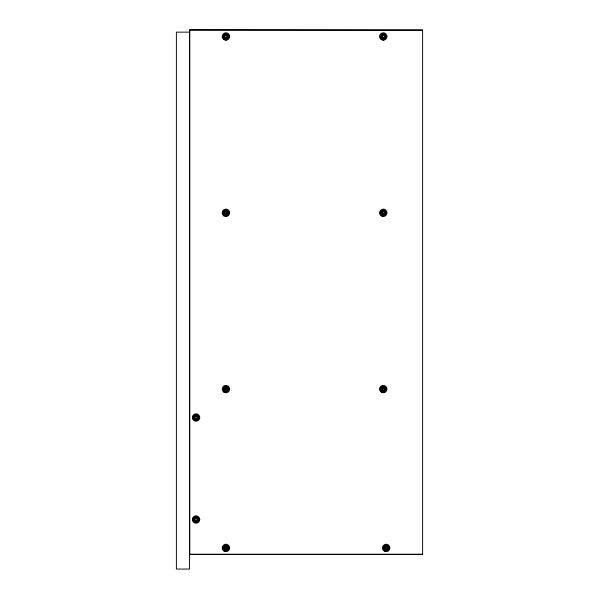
<?xml version="1.0" encoding="UTF-8"?>
<svg xmlns="http://www.w3.org/2000/svg" width="599" height="599" viewBox="0 0 599 599"><rect width="100%" height="100%" fill="white"/><g stroke="black" fill="none" stroke-linecap="round" stroke-linejoin="round"><path stroke-width="0.9" d="M195.454 518L195.454 516.585A2.988 2.988 0 0 1 196.652 516.585L196.652 518A0.913 0.913 0 0 0 197.558 518.914L198.98 518.914A2.988 2.988 0 0 1 198.98 520.112L197.558 520.112A0.913 0.913 0 0 0 196.652 521.018L196.652 522.44A2.988 2.988 0 0 1 195.454 522.44L195.454 521.018A0.913 0.913 0 0 0 194.54 520.112L193.125 520.112A2.988 2.988 0 0 1 193.125 518.914L194.54 518.914A0.913 0.913 0 0 0 195.454 518L195.454 517.716A1.894 1.894 0 0 1 196.652 517.716M195.454 416.013L195.454 414.59A2.988 2.988 0 0 1 196.652 414.59L196.652 416.013A0.913 0.913 0 0 0 197.558 416.919L198.98 416.919A2.988 2.988 0 0 1 198.98 418.117L197.558 418.117A0.913 0.913 0 0 0 196.652 419.03L196.652 420.446A2.988 2.988 0 0 1 195.454 420.446L195.454 419.03A0.913 0.913 0 0 0 194.54 418.117L193.125 418.117A2.988 2.988 0 0 1 193.125 416.919L194.54 416.919A0.913 0.913 0 0 0 195.454 416.013L195.454 415.721A1.894 1.894 0 0 1 196.652 415.721M196.652 521.018L196.652 521.31A1.894 1.894 0 0 1 195.454 521.31M196.652 419.03L196.652 419.315A1.894 1.894 0 0 1 195.454 419.315M225.321 546.415L225.321 545A2.988 2.988 0 0 1 226.519 545L226.519 546.415A0.913 0.913 0 0 0 227.425 547.329L228.848 547.329A2.988 2.988 0 0 1 228.848 548.519L227.425 548.519A0.913 0.913 0 0 0 226.519 549.433L226.519 550.848A2.988 2.988 0 0 1 225.321 550.848L225.321 549.433A0.913 0.913 0 0 0 224.415 548.519L222.993 548.519A2.988 2.988 0 0 1 222.993 547.329L224.415 547.329A0.913 0.913 0 0 0 225.321 546.415L225.321 546.123A1.894 1.894 0 0 1 226.519 546.123M225.321 387.598L225.321 386.183A2.988 2.988 0 0 1 226.519 386.183L226.519 387.598A0.913 0.913 0 0 0 227.425 388.511L228.848 388.511A2.988 2.988 0 0 1 228.848 389.702L227.425 389.702A0.913 0.913 0 0 0 226.519 390.615L226.519 392.031A2.988 2.988 0 0 1 225.321 392.031L225.321 390.615A0.913 0.913 0 0 0 224.415 389.702L222.993 389.702A2.988 2.988 0 0 1 222.993 388.511L224.415 388.511A0.913 0.913 0 0 0 225.321 387.598L225.321 387.313A1.894 1.894 0 0 1 226.519 387.313M225.321 211.297L225.321 209.882A2.988 2.988 0 0 1 226.519 209.882L226.519 211.297A0.913 0.913 0 0 0 227.425 212.211L228.848 212.211A2.988 2.988 0 0 1 228.848 213.401L227.425 213.401A0.913 0.913 0 0 0 226.519 214.315L226.519 215.73A2.988 2.988 0 0 1 225.321 215.73L225.321 214.315A0.913 0.913 0 0 0 224.415 213.401L222.993 213.401A2.988 2.988 0 0 1 222.993 212.211L224.415 212.211A0.913 0.913 0 0 0 225.321 211.297L225.321 211.013A1.894 1.894 0 0 1 226.519 211.013M225.321 34.997L225.321 33.581A2.988 2.988 0 0 1 226.519 33.581L226.519 34.997A0.913 0.913 0 0 0 227.425 35.91L228.848 35.91A2.988 2.988 0 0 1 228.848 37.101L227.425 37.101A0.913 0.913 0 0 0 226.519 38.014L226.519 39.437A2.988 2.988 0 0 1 225.321 39.437L225.321 38.014A0.913 0.913 0 0 0 224.415 37.101L222.993 37.101A2.988 2.988 0 0 1 222.993 35.91L224.415 35.91A0.913 0.913 0 0 0 225.321 34.997L225.321 34.712A1.894 1.894 0 0 1 226.519 34.712M225.92 544.281L225.92 545.375M225.92 385.464L225.92 386.557M225.92 216.524L225.92 215.355M225.92 40.223L225.92 39.639M226.519 549.433L226.519 549.717A1.894 1.894 0 0 1 225.321 549.717M226.519 390.615L226.519 390.907A1.894 1.894 0 0 1 225.321 390.907M226.519 214.315L226.519 214.607A1.894 1.894 0 0 1 225.321 214.607M226.519 38.014L226.519 38.306A1.894 1.894 0 0 1 225.321 38.306M382.679 387.598L382.679 386.183A2.988 2.988 0 0 1 383.877 386.183L383.877 387.598A0.913 0.913 0 0 0 384.79 388.511L386.205 388.511A2.988 2.988 0 0 1 386.205 389.702L384.79 389.702A0.913 0.913 0 0 0 383.877 390.615L383.877 392.031A2.988 2.988 0 0 1 382.679 392.031L382.679 390.615A0.913 0.913 0 0 0 381.773 389.702L380.35 389.702A2.988 2.988 0 0 1 380.35 388.511L381.773 388.511A0.913 0.913 0 0 0 382.679 387.598L382.679 387.313A1.894 1.894 0 0 1 383.877 387.313M382.679 211.297L382.679 209.882A2.988 2.988 0 0 1 383.877 209.882L383.877 211.297A0.913 0.913 0 0 0 384.79 212.211L386.205 212.211A2.988 2.988 0 0 1 386.205 213.401L384.79 213.401A0.913 0.913 0 0 0 383.877 214.315L383.877 215.73A2.988 2.988 0 0 1 382.679 215.73L382.679 214.315A0.913 0.913 0 0 0 381.773 213.401L380.35 213.401A2.988 2.988 0 0 1 380.35 212.211L381.773 212.211A0.913 0.913 0 0 0 382.679 211.297L382.679 211.013A1.894 1.894 0 0 1 383.877 211.013M382.679 34.997L382.679 33.581A2.988 2.988 0 0 1 383.877 33.581L383.877 34.997A0.913 0.913 0 0 0 384.79 35.91L386.205 35.91A2.988 2.988 0 0 1 386.205 37.101L384.79 37.101A0.913 0.913 0 0 0 383.877 38.014L383.877 39.437A2.988 2.988 0 0 1 382.679 39.437L382.679 38.014A0.913 0.913 0 0 0 381.773 37.101L380.35 37.101A2.988 2.988 0 0 1 380.35 35.91L381.773 35.91A0.913 0.913 0 0 0 382.679 34.997L382.679 34.712A1.894 1.894 0 0 1 383.877 34.712M383.278 385.464L383.278 386.557M383.278 216.524L383.278 215.355M383.278 40.223L383.278 39.639M383.877 390.615L383.877 390.907A1.894 1.894 0 0 1 382.679 390.907M383.877 214.315L383.877 214.607A1.894 1.894 0 0 1 382.679 214.607M383.877 38.014L383.877 38.306A1.894 1.894 0 0 1 382.679 38.306M385.599 546.415L385.599 545A2.988 2.988 0 0 1 386.789 545L386.789 546.415A0.913 0.913 0 0 0 387.703 547.329L389.118 547.329A2.988 2.988 0 0 1 389.118 548.519L387.703 548.519A0.913 0.913 0 0 0 386.789 549.433L386.789 550.848A2.988 2.988 0 0 1 385.599 550.848L385.599 549.433A0.913 0.913 0 0 0 384.685 548.519L383.27 548.519A2.988 2.988 0 0 1 383.27 547.329L384.685 547.329A0.913 0.913 0 0 0 385.599 546.415L385.599 546.123A1.894 1.894 0 0 1 386.789 546.123M386.19 544.281L386.19 545.375M386.789 549.433L386.789 549.717A1.894 1.894 0 0 1 385.599 549.717M223.801 38.613L225.059 37.37M226.781 35.641L228.032 34.398M381.159 38.613L382.417 37.37M384.146 35.641L385.389 34.398M223.801 214.914L225.059 213.671M226.781 211.941L228.032 210.698M381.159 214.914L382.417 213.671M384.146 211.941L385.389 210.698M193.934 419.629L195.184 418.387M196.914 416.657L198.164 415.406M223.809 391.222L225.059 389.979M226.789 388.249L228.032 386.991M193.934 521.617L195.184 520.374M196.914 518.644L198.164 517.401M381.166 391.222L382.417 389.979M384.146 388.249L385.389 386.991M223.809 550.032L225.059 548.789M226.789 547.067L228.032 545.809M384.079 550.032L385.329 548.789M387.059 547.067L388.302 545.809M189.494 32.136L176.383 32.136L176.383 569.05L189.494 569.05L189.494 29.95L422.617 29.95L422.617 554.479L189.494 554.479M189.494 29.95L422.617 30.242M198.598 417.518L199.767 417.518A3.714 3.714 0 0 1 194.196 420.738A3.714 3.714 0 0 1 194.196 414.298A3.714 3.714 0 0 1 199.767 417.518M198.598 519.513L199.767 519.513A3.714 3.714 0 0 1 194.196 522.732A3.714 3.714 0 0 1 194.196 516.293A3.714 3.714 0 0 1 199.767 519.513M189.786 554.187L422.617 554.187M381.166 34.398L382.417 35.641M384.146 37.37L385.389 38.621M223.809 34.398L225.059 35.641M226.789 37.363L228.032 38.621M381.166 210.698L382.417 211.941M384.146 213.663L385.389 214.921M223.809 210.698L225.059 211.941M226.781 213.671L228.032 214.921M381.166 386.991L382.417 388.242M384.146 389.971L385.389 391.222M384.079 545.809L385.322 547.067M387.051 548.789L388.302 550.032M223.809 386.991L225.052 388.249M226.781 389.979L228.032 391.222M193.941 415.406L195.184 416.657M196.914 418.387L198.164 419.629M223.809 545.809L225.052 547.067M226.781 548.789L228.032 550.032M193.941 517.401L195.184 518.644M196.914 520.381L198.164 521.624M189.786 30.242L189.786 554.479M385.629 211.806A2.553 2.553 0 0 1 385.689 213.633M384.191 215.191A2.553 2.553 0 0 1 382.544 215.251M380.867 213.633A2.553 2.553 0 0 1 380.934 211.806M382.544 210.369A2.553 2.553 0 0 1 384.191 210.429M385.075 212.211A1.894 1.894 0 0 1 385.075 213.401M381.481 213.401A1.894 1.894 0 0 1 381.481 212.211M228.264 211.806A2.553 2.553 0 0 1 228.331 213.633M226.654 215.251A2.553 2.553 0 0 1 225.007 215.191M223.509 213.633A2.553 2.553 0 0 1 223.577 211.806M225.007 210.429A2.553 2.553 0 0 1 226.654 210.369M227.717 212.211A1.894 1.894 0 0 1 227.717 213.401M224.123 213.401A1.894 1.894 0 0 1 224.123 212.211M385.749 388.459A2.553 2.553 0 0 1 385.546 390.271M384.191 391.491A2.553 2.553 0 0 1 382.544 391.551M381.009 390.271A2.553 2.553 0 0 1 380.814 388.459M382.544 386.662A2.553 2.553 0 0 1 384.191 386.722M385.075 388.511A1.894 1.894 0 0 1 385.075 389.702M381.481 389.702A1.894 1.894 0 0 1 381.481 388.511M228.384 388.459A2.553 2.553 0 0 1 228.189 390.271M226.654 391.551A2.553 2.553 0 0 1 225.007 391.491M223.652 390.271A2.553 2.553 0 0 1 223.457 388.459M225.007 386.722A2.553 2.553 0 0 1 226.654 386.662M227.717 388.511A1.894 1.894 0 0 1 227.717 389.702M224.123 389.702A1.894 1.894 0 0 1 224.123 388.511M385.689 35.685A2.553 2.553 0 0 1 385.629 37.505M384.191 38.89A2.553 2.553 0 0 1 382.544 38.95M380.934 37.505A2.553 2.553 0 0 1 380.867 35.685M382.544 34.068A2.553 2.553 0 0 1 384.191 34.128M385.075 35.91A1.894 1.894 0 0 1 385.075 37.101M381.481 37.101A1.894 1.894 0 0 1 381.481 35.91M228.331 35.685A2.553 2.553 0 0 1 228.264 37.505M226.654 38.95A2.553 2.553 0 0 1 225.007 38.89M223.577 37.505A2.553 2.553 0 0 1 223.509 35.685M225.007 34.128A2.553 2.553 0 0 1 226.654 34.068M227.717 35.91A1.894 1.894 0 0 1 227.717 37.101M224.123 37.101A1.894 1.894 0 0 1 224.123 35.91M388.609 547.097A2.553 2.553 0 0 1 388.541 548.924M387.276 550.234A2.553 2.553 0 0 1 385.457 550.361M383.847 548.924A2.553 2.553 0 0 1 383.779 547.097M385.457 545.479A2.553 2.553 0 0 1 387.276 545.614M387.987 547.329A1.894 1.894 0 0 1 387.987 548.519M384.393 548.519A1.894 1.894 0 0 1 384.393 547.329M228.331 547.097A2.553 2.553 0 0 1 228.264 548.924M226.654 550.361A2.553 2.553 0 0 1 225.007 550.301M223.577 548.924A2.553 2.553 0 0 1 223.509 547.097M225.007 545.539A2.553 2.553 0 0 1 226.654 545.479M227.717 547.329A1.894 1.894 0 0 1 227.717 548.519M224.123 548.519A1.894 1.894 0 0 1 224.123 547.329M198.434 416.612A2.553 2.553 0 0 1 198.434 418.431M196.697 419.989A2.553 2.553 0 0 1 195.057 419.869M193.672 418.431A2.553 2.553 0 0 1 193.672 416.612M195.057 415.174A2.553 2.553 0 0 1 196.697 415.055M197.85 416.919A1.894 1.894 0 0 1 197.85 418.117M194.256 418.117A1.894 1.894 0 0 1 194.256 416.919M198.359 518.427A2.553 2.553 0 0 1 198.494 520.246M196.697 521.976A2.553 2.553 0 0 1 195.057 521.856M193.612 520.246A2.553 2.553 0 0 1 193.739 518.427M195.057 517.162A2.553 2.553 0 0 1 196.697 517.042M197.85 518.914A1.894 1.894 0 0 1 197.85 520.112M194.256 520.112A1.894 1.894 0 0 1 194.256 518.914M381.743 215.063A2.733 2.733 0 0 0 386.003 213.004A2.733 2.733 0 0 0 382.087 210.346A2.733 2.733 0 0 0 381.743 215.063M224.385 215.063A2.733 2.733 0 0 0 228.646 213.004A2.733 2.733 0 0 0 224.73 210.346A2.733 2.733 0 0 0 224.385 215.063M381.915 391.476A2.733 2.733 0 0 0 386.011 389.11A2.733 2.733 0 0 0 381.915 386.744A2.733 2.733 0 0 0 381.915 391.476M224.558 391.476A2.733 2.733 0 0 0 228.653 389.11A2.733 2.733 0 0 0 224.558 386.744A2.733 2.733 0 0 0 224.558 391.476M381.743 38.763A2.733 2.733 0 0 0 386.003 36.704A2.733 2.733 0 0 0 382.087 34.046A2.733 2.733 0 0 0 381.743 38.763M224.385 38.763A2.733 2.733 0 0 0 228.646 36.704A2.733 2.733 0 0 0 224.73 34.046A2.733 2.733 0 0 0 224.385 38.763M194.6 419.832A2.733 2.733 0 0 0 198.778 417.615A2.733 2.733 0 0 0 194.772 415.107A2.733 2.733 0 0 0 194.6 419.832M194.6 521.826A2.733 2.733 0 0 0 198.778 519.61A2.733 2.733 0 0 0 194.772 517.094A2.733 2.733 0 0 0 194.6 521.826M384.828 550.286A2.733 2.733 0 0 0 388.923 547.92A2.733 2.733 0 0 0 384.828 545.554A2.733 2.733 0 0 0 384.828 550.286M224.558 550.286A2.733 2.733 0 0 0 228.653 547.92A2.733 2.733 0 0 0 224.558 545.554A2.733 2.733 0 0 0 224.558 550.286M381.196 215.887A3.714 3.714 0 0 0 386.984 213.072A3.714 3.714 0 0 0 381.653 209.463A3.714 3.714 0 0 0 381.196 215.887M382.716 213.701A1.056 1.056 0 0 0 384.333 212.847A1.056 1.056 0 0 0 382.783 211.874A1.056 1.056 0 0 0 382.716 213.701M223.839 215.887A3.714 3.714 0 0 0 229.627 213.072A3.714 3.714 0 0 0 224.296 209.463A3.714 3.714 0 0 0 223.839 215.887M225.359 213.701A1.056 1.056 0 0 0 226.976 212.847A1.056 1.056 0 0 0 225.426 211.874A1.056 1.056 0 0 0 225.359 213.701M381.421 392.323A3.714 3.714 0 0 0 386.991 389.11A3.714 3.714 0 0 0 381.421 385.891A3.714 3.714 0 0 0 381.421 392.323M382.754 390.024A1.056 1.056 0 0 0 384.333 389.11A1.056 1.056 0 0 0 382.754 388.189A1.056 1.056 0 0 0 382.754 390.024M224.063 392.323A3.714 3.714 0 0 0 229.634 389.11A3.714 3.714 0 0 0 224.063 385.891A3.714 3.714 0 0 0 224.063 392.323M225.389 390.024A1.056 1.056 0 0 0 226.976 389.11A1.056 1.056 0 0 0 225.389 388.189A1.056 1.056 0 0 0 225.389 390.024M381.196 39.586A3.714 3.714 0 0 0 386.984 36.771A3.714 3.714 0 0 0 381.653 33.162A3.714 3.714 0 0 0 381.196 39.586M382.716 37.4A1.056 1.056 0 0 0 384.333 36.546A1.056 1.056 0 0 0 382.783 35.573A1.056 1.056 0 0 0 382.716 37.4M223.839 39.586A3.714 3.714 0 0 0 229.627 36.771A3.714 3.714 0 0 0 224.296 33.162A3.714 3.714 0 0 0 223.839 39.586M225.359 37.4A1.056 1.056 0 0 0 226.976 36.546A1.056 1.056 0 0 0 225.426 35.573A1.056 1.056 0 0 0 225.359 37.4M384.333 551.14A3.714 3.714 0 0 0 389.912 547.92A3.714 3.714 0 0 0 384.333 544.708A3.714 3.714 0 0 0 384.333 551.14M385.666 548.841A1.056 1.056 0 0 0 387.246 547.92A1.056 1.056 0 0 0 385.666 547.007A1.056 1.056 0 0 0 385.666 548.841M224.063 551.14A3.714 3.714 0 0 0 229.634 547.92A3.714 3.714 0 0 0 224.063 544.708A3.714 3.714 0 0 0 224.063 551.14M225.389 548.841A1.056 1.056 0 0 0 226.976 547.92A1.056 1.056 0 0 0 225.389 547.007A1.056 1.056 0 0 0 225.389 548.841M195.521 418.431A1.056 1.056 0 0 0 197.108 417.518A1.056 1.056 0 0 0 195.521 416.604A1.056 1.056 0 0 0 195.521 418.431M195.521 520.426A1.056 1.056 0 0 0 197.108 519.513A1.056 1.056 0 0 0 195.521 518.599A1.056 1.056 0 0 0 195.521 520.426"/></g></svg>
